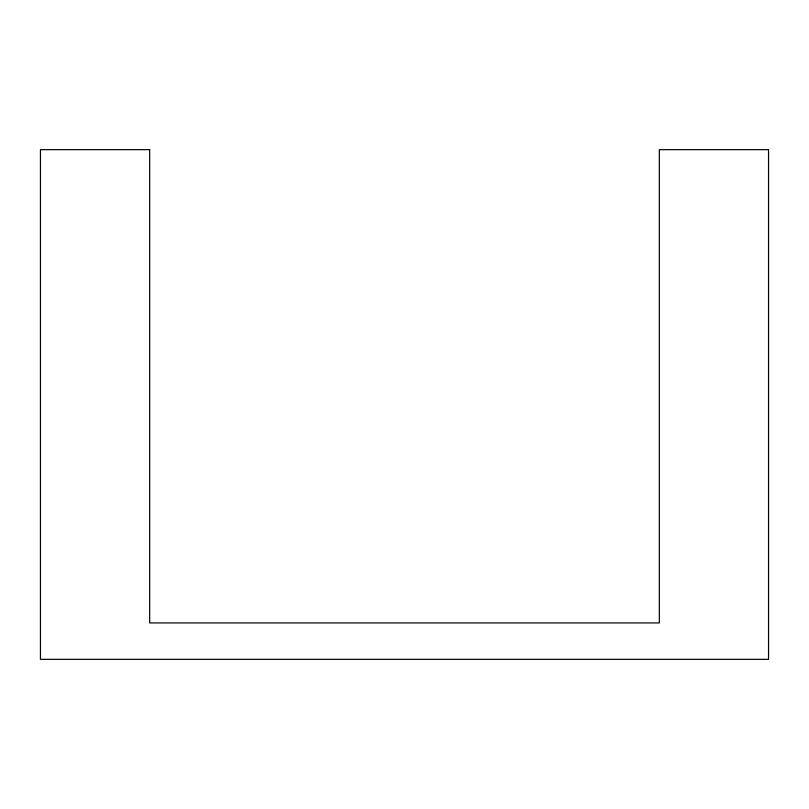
<?xml version="1.0" encoding="UTF-8"?>
<svg xmlns="http://www.w3.org/2000/svg" width="809" height="809" viewBox="0 0 809 809"><rect width="100%" height="100%" fill="white"/><g stroke="black" fill="none" stroke-linecap="round" stroke-linejoin="round"><path stroke-width="1.21" d="M149.665 149.665L40.45 149.665L40.45 659.335L768.55 659.335L768.55 149.665L659.335 149.665L659.335 622.93L149.665 622.93L149.665 149.665"/></g></svg>
